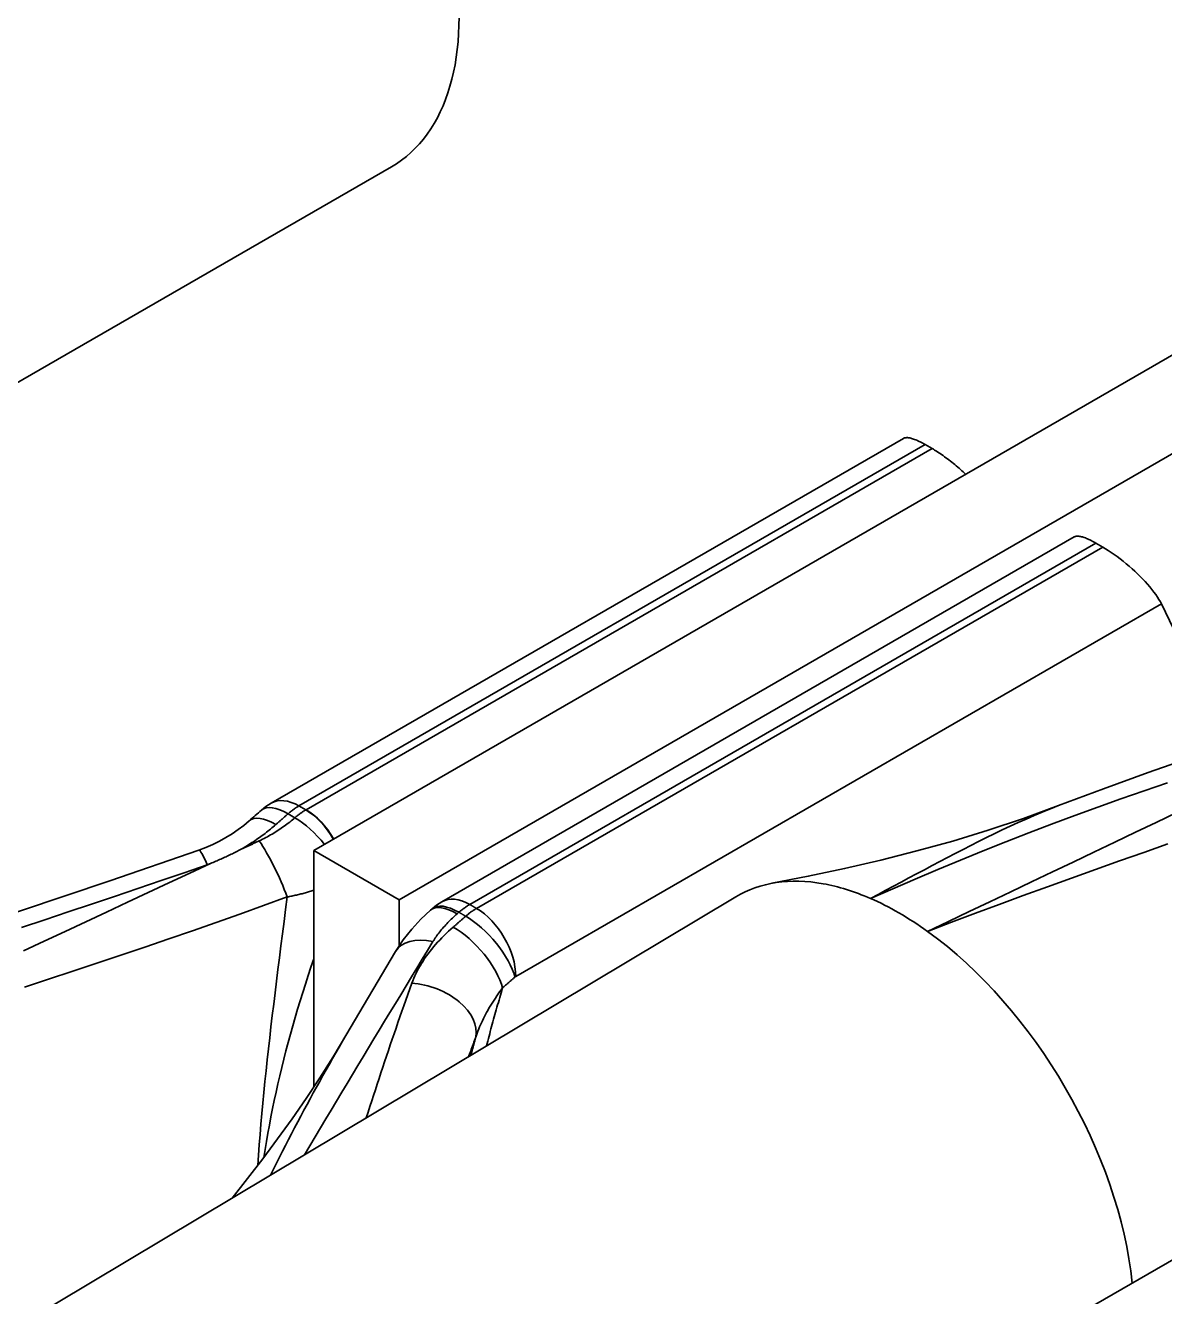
# Model space of a CAD drawing. Header units: millimetres. Extents: x -116965 to 323937, y 291661 to 566926.
# Drawn here: x -12147.3 to -12100.1, y 313589.3 to 313642 of the extents above; entities that cross this region are included whole.
import ezdxf

# ---------------------------------------------------------------- set-up
doc = ezdxf.new("R2010")
doc.units = ezdxf.units.MM
doc.layers.add('Visible Edges(Schneider)', color=7, linetype='Continuous', lineweight=35)
doc.layers.add('Visible Tangent Edges(Schneider)', color=7, linetype='Continuous', lineweight=35)

msp = doc.modelspace()

# ---------------------------------------------------------------- linework, layer by layer
at = {"layer": 'Visible Edges(Schneider)'}
for p, q in [((-12064.627868, 313648.628362), (-12135.338546, 313607.803533)), ((-12061.092334, 313646.587121), (-12131.803012, 313605.762292)), ((-12132.126279, 313636.126969), (-12167.481617, 313615.723422)), ((-12110.922487, 313624.879218), (-12137.107926, 313609.767615)), ((-12109.738209, 313624.458556), (-12110.021052, 313624.621855)), ((-12103.851419, 313620.796735), (-12130.035863, 313605.685707)), ((-12102.949984, 313620.539372), (-12102.667141, 313620.376073)), ((-12135.338546, 313607.803533), (-12135.338546, 313598.01234)), ((-12131.803012, 313605.762292), (-12135.338546, 313607.803533)), ((-12117.86906, 313605.889153), (-12153.218613, 313584.741477)), ((-12131.803012, 313605.762292), (-12131.803012, 313603.872481)), ((-12130.510259, 313605.333828), (-12130.440526, 313605.395135)), ((-12134.015629, 313600.140102), (-12131.957142, 313603.626706)), ((-12095.063745, 313593.580095), (-12130.419083, 313573.176549))]:
    msp.add_line(p, q, dxfattribs=at)
at = {"layer": 'Visible Edges(Schneider)', "flags": 128}
for points in [[(-12110.021053, 313624.621854), (-12110.073244, 313624.651506), (-12110.124867, 313624.679865), (-12110.17581, 313624.706865), (-12110.225957, 313624.732447), (-12110.275204, 313624.756541), (-12110.323434, 313624.779086), (-12110.370538, 313624.800019), (-12110.416404, 313624.819273), (-12110.460924, 313624.836785), (-12110.503982, 313624.852491), (-12110.545469, 313624.866327), (-12110.585276, 313624.87823), (-12110.623338, 313624.88818), (-12110.659645, 313624.89621), (-12110.694176, 313624.902357), (-12110.726913, 313624.906662), (-12110.757845, 313624.909159), (-12110.786953, 313624.909888), (-12110.814217, 313624.908888), (-12110.839627, 313624.906193), (-12110.863161, 313624.901844), (-12110.884809, 313624.895877), (-12110.904547, 313624.888332), (-12110.92247, 313624.8792)], [(-12108.3419, 313623.390057), (-12108.395032, 313623.440153), (-12108.449268, 313623.490364), (-12108.504748, 313623.540814), (-12108.561349, 313623.591383), (-12108.618948, 313623.641955), (-12108.677419, 313623.692411), (-12108.736637, 313623.742634), (-12108.796483, 313623.792503), (-12108.856831, 313623.841901), (-12108.917556, 313623.890709), (-12108.978539, 313623.938808), (-12109.039651, 313623.986082), (-12109.100769, 313624.032414), (-12109.161766, 313624.077716), (-12109.22252, 313624.121916), (-12109.282909, 313624.164946), (-12109.342808, 313624.206735), (-12109.402102, 313624.247209), (-12109.460661, 313624.286303), (-12109.518365, 313624.323943), (-12109.575097, 313624.360057), (-12109.630728, 313624.394579), (-12109.685138, 313624.427436), (-12109.73821, 313624.458555)], [(-12102.949985, 313620.539371), (-12103.002177, 313620.569023), (-12103.053799, 313620.597381), (-12103.104742, 313620.624382), (-12103.154889, 313620.649964), (-12103.204136, 313620.674058), (-12103.252366, 313620.696603), (-12103.29947, 313620.717536), (-12103.345337, 313620.73679), (-12103.389856, 313620.754301), (-12103.432914, 313620.770009), (-12103.474402, 313620.783844), (-12103.514208, 313620.795747), (-12103.55227, 313620.805697), (-12103.588577, 313620.813726), (-12103.623108, 313620.819874), (-12103.655845, 313620.824178), (-12103.686777, 313620.826677), (-12103.715885, 313620.827405), (-12103.743149, 313620.826405), (-12103.76856, 313620.823709), (-12103.792093, 313620.819361), (-12103.813741, 313620.813394), (-12103.833479, 313620.80585), (-12103.851403, 313620.796718)], [(-12100.235866, 313618.023684), (-12100.284609, 313618.113599), (-12100.340738, 313618.208077), (-12100.403964, 313618.306522), (-12100.474013, 313618.408329), (-12100.550602, 313618.5129), (-12100.633448, 313618.619634), (-12100.722243, 313618.727933), (-12100.816395, 313618.837152), (-12100.915124, 313618.946606), (-12101.017666, 313619.055602), (-12101.123237, 313619.163458), (-12101.231073, 313619.269476), (-12101.340636, 313619.373202), (-12101.454652, 313619.477171), (-12101.573241, 313619.581464), (-12101.695312, 313619.685046), (-12101.819787, 313619.786873), (-12101.945575, 313619.885911), (-12102.071586, 313619.98114), (-12102.19673, 313620.071779), (-12102.319926, 313620.157214), (-12102.440111, 313620.236819), (-12102.556206, 313620.309979), (-12102.667142, 313620.376072)], [(-12104.498687, 313609.669758), (-12102.643305, 313610.365496), (-12100.790433, 313611.033297), (-12097.102379, 313612.326564), (-12093.433498, 313613.609208), (-12089.782283, 313614.908194)], [(-12137.510693, 313609.478708), (-12137.325956, 313609.626198), (-12137.107926, 313609.767615)], [(-12116.375802, 313606.448417), (-12114.866809, 313606.742827), (-12113.361334, 313607.062228), (-12111.861094, 313607.409589), (-12110.367813, 313607.787881), (-12108.883211, 313608.200073), (-12107.409009, 313608.649138), (-12105.946927, 313609.138042), (-12104.498687, 313609.669758)], [(-12140.102616, 313607.820831), (-12139.812043, 313607.930229), (-12139.525985, 313608.054669), (-12139.247056, 313608.192628), (-12138.977779, 313608.342287), (-12138.719359, 313608.502349), (-12138.472573, 313608.671739), (-12138.239115, 313608.848713), (-12138.020553, 313609.031369)], [(-12154.937736, 313602.725561), (-12153.067544, 313603.403954), (-12151.199634, 313604.054161), (-12147.481751, 313605.311569), (-12143.783289, 313606.558033), (-12140.102616, 313607.820831)], [(-12138.351788, 313607.858872), (-12138.403249, 313607.832448), (-12138.454829, 313607.806169), (-12138.506529, 313607.780036), (-12138.55835, 313607.754053), (-12138.610291, 313607.728221), (-12138.66235, 313607.702542), (-12138.714527, 313607.677019), (-12138.766821, 313607.651653), (-12138.819231, 313607.626447), (-12138.871757, 313607.601403), (-12138.924398, 313607.576524), (-12138.977154, 313607.551811), (-12139.030025, 313607.527265), (-12139.08301, 313607.502888), (-12139.136111, 313607.478681), (-12139.189325, 313607.454645), (-12139.242654, 313607.430782), (-12139.296095, 313607.407093), (-12139.349649, 313607.383579), (-12139.403316, 313607.360242), (-12139.457094, 313607.337084), (-12139.510982, 313607.314105), (-12139.56498, 313607.291305), (-12139.619086, 313607.268687)], [(-12131.957142, 313603.626706), (-12131.636759, 313604.111801), (-12131.286006, 313604.553382), (-12130.909497, 313604.959102), (-12130.510259, 313605.333828)], [(-12130.440526, 313605.395135), (-12130.255106, 313605.543408), (-12130.035863, 313605.685707)], [(-12138.724375, 313593.412575), (-12137.449311, 313595.031423), (-12136.235134, 313596.693265), (-12135.652924, 313597.539853), (-12135.088391, 313598.396644), (-12134.542353, 313599.263454), (-12134.015629, 313600.140102)]]:
    msp.add_lwpolyline(points, dxfattribs=at)
at = {"layer": 'Visible Edges(Schneider)'}
for centre, major_axis, ratio, start_param, end_param in [((-12138.874079, 313647.819581), (6.7478, -11.692613), 0.577475664, 0, 2.020508002), ((-12127.560371, 313587.802737), (21.25, 36.80608), 0.577350269, 5.706216419, 5.927129679), ((-12299.795444, 312993.123397), (-890.10064, -983.042755), 0.244624244, 4.271588148, 4.272149878), ((-12110.938328, 313594.304035), (-6.930733, 11.585117), 0.566810367, 5.824697988, 6.283185307), ((-12110.938328, 313594.304035), (-6.930733, 11.585117), 0.566810367, 5.613257864, 5.824697988), ((-12110.938328, 313594.304035), (-6.930733, 11.585117), 0.566810367, 5.364547875, 5.613257864), ((-12110.938328, 313594.304035), (-6.930733, 11.585117), 0.566810367, 4.016435465, 5.364547875)]:
    msp.add_ellipse(centre, major_axis=major_axis, ratio=ratio, start_param=start_param, end_param=end_param, dxfattribs=at)
at = {"layer": 'Visible Tangent Edges(Schneider)'}
for p, q in [((-12135.957948, 313609.653686), (-12110.021052, 313624.621855)), ((-12109.738209, 313624.458556), (-12135.66135, 313609.498325)), ((-12128.885884, 313605.571778), (-12102.949984, 313620.539372)), ((-12102.667141, 313620.376073), (-12128.603689, 313605.408105)), ((-12126.977697, 313602.590988), (-12100.235867, 313618.023683)), ((-12135.675077, 313609.490443), (-12135.957948, 313609.653686)), ((-12136.402818, 313609.331323), (-12136.120279, 313609.167927)), ((-12135.66135, 313609.498325), (-12135.675077, 313609.490443)), ((-12129.404567, 313605.186826), (-12129.334316, 313605.247947))]:
    msp.add_line(p, q, dxfattribs=at)
at = {"layer": 'Visible Tangent Edges(Schneider)', "flags": 128}
for points in [[(-12112.293727, 313605.824488), (-12111.363529, 313606.225076), (-12110.431709, 313606.622888), (-12109.497894, 313607.017091), (-12108.561708, 313607.406847), (-12107.622778, 313607.791323), (-12106.68073, 313608.169682), (-12105.735191, 313608.541091), (-12104.785785, 313608.904713), (-12103.832272, 313609.259852), (-12102.875518, 313609.607342), (-12101.916251, 313609.948534), (-12100.955086, 313610.284709), (-12099.992637, 313610.61715)], [(-12136.402818, 313609.331323), (-12136.384667, 313609.347125), (-12136.366463, 313609.362737), (-12136.34821, 313609.378156), (-12136.32991, 313609.393379), (-12136.311566, 313609.408404), (-12136.293181, 313609.423228), (-12136.274758, 313609.437849), (-12136.256301, 313609.452263), (-12136.237813, 313609.466469), (-12136.219298, 313609.480464), (-12136.200756, 313609.494246), (-12136.182189, 313609.507816), (-12136.163597, 313609.521173), (-12136.14498, 313609.534316), (-12136.12634, 313609.547245), (-12136.107678, 313609.55996), (-12136.088994, 313609.572458), (-12136.070296, 313609.584737), (-12136.051584, 313609.596794), (-12136.032863, 313609.608628), (-12136.014135, 313609.620235), (-12135.995405, 313609.631615), (-12135.976675, 313609.642766), (-12135.957948, 313609.653686)], [(-12104.498713, 313609.669746), (-12104.838155, 313609.536258), (-12105.175443, 313609.39868), (-12105.510698, 313609.257349), (-12105.84404, 313609.112493), (-12106.175591, 313608.964337), (-12106.505467, 313608.81311), (-12106.833791, 313608.659039), (-12107.160681, 313608.502349), (-12107.486257, 313608.343269), (-12107.810638, 313608.182025), (-12108.133947, 313608.018843), (-12108.4563, 313607.853952), (-12108.77782, 313607.687577), (-12109.098625, 313607.519946), (-12109.418836, 313607.351287), (-12109.73857, 313607.181825), (-12110.05795, 313607.011788), (-12110.377095, 313606.841403), (-12110.696123, 313606.670897), (-12111.015156, 313606.500495), (-12111.334313, 313606.330427), (-12111.653714, 313606.160919), (-12111.97348, 313605.992197), (-12112.293727, 313605.824488)], [(-12136.120279, 313609.167927), (-12136.174352, 313609.121963), (-12136.229149, 313609.07639), (-12136.28466, 313609.031223), (-12136.340876, 313608.986482), (-12136.397786, 313608.942184), (-12136.455382, 313608.898347), (-12136.513652, 313608.85499), (-12136.572588, 313608.81213), (-12136.632166, 313608.769793), (-12136.69238, 313608.727995), (-12136.753232, 313608.686748), (-12136.814725, 313608.646064), (-12136.876859, 313608.605956), (-12136.939639, 313608.566434), (-12137.003066, 313608.52751), (-12137.067142, 313608.489198), (-12137.131867, 313608.451516), (-12137.197225, 313608.414491), (-12137.263202, 313608.378149), (-12137.329782, 313608.342517), (-12137.396949, 313608.307621), (-12137.464687, 313608.273488), (-12137.532981, 313608.240144), (-12137.601815, 313608.207615)], [(-12136.912143, 313608.883568), (-12136.89093, 313608.90225), (-12136.869715, 313608.92093), (-12136.8485, 313608.939607), (-12136.827285, 313608.958282), (-12136.806068, 313608.976954), (-12136.784851, 313608.995625), (-12136.763632, 313609.014293), (-12136.742414, 313609.032959), (-12136.721194, 313609.051622), (-12136.699974, 313609.070284), (-12136.678753, 313609.088943), (-12136.657531, 313609.1076), (-12136.636309, 313609.126255), (-12136.615086, 313609.144908), (-12136.593862, 313609.163558), (-12136.572637, 313609.182207), (-12136.551412, 313609.200853), (-12136.530187, 313609.219498), (-12136.50896, 313609.23814), (-12136.487733, 313609.256781), (-12136.466505, 313609.275419), (-12136.445276, 313609.294056), (-12136.424048, 313609.31269), (-12136.402818, 313609.331323)], [(-12135.675077, 313609.490443), (-12135.693777, 313609.479535), (-12135.712487, 313609.468394), (-12135.731205, 313609.45702), (-12135.749925, 313609.445416), (-12135.768648, 313609.433582), (-12135.787367, 313609.421521), (-12135.80608, 313609.409235), (-12135.824786, 313609.396724), (-12135.843478, 313609.383992), (-12135.862156, 313609.371039), (-12135.880816, 313609.357869), (-12135.899454, 313609.344483), (-12135.918067, 313609.330884), (-12135.936652, 313609.317074), (-12135.955207, 313609.303056), (-12135.973726, 313609.288831), (-12135.992209, 313609.274402), (-12136.01065, 313609.259773), (-12136.029049, 313609.244945), (-12136.0474, 313609.229921), (-12136.065702, 313609.214705), (-12136.083951, 313609.199298), (-12136.102144, 313609.183705), (-12136.120279, 313609.167927)], [(-12099.5948, 313609.386112), (-12100.453896, 313608.974144), (-12101.313359, 313608.562499), (-12102.173212, 313608.15121), (-12103.033459, 313607.740293), (-12103.894069, 313607.329681), (-12104.755007, 313606.919294), (-12105.616241, 313606.509054), (-12106.477737, 313606.098882), (-12107.339461, 313605.688698), (-12108.20138, 313605.278424), (-12109.063461, 313604.867981), (-12109.92567, 313604.45729)], [(-12138.351788, 313607.858872), (-12138.286093, 313607.89661), (-12138.220912, 313607.934804), (-12138.15623, 313607.973456), (-12138.092013, 313608.012583), (-12138.028239, 313608.052191), (-12137.964914, 313608.092275), (-12137.902051, 313608.132821), (-12137.839658, 313608.17382), (-12137.777744, 313608.215264), (-12137.716318, 313608.257142), (-12137.655389, 313608.299444), (-12137.594963, 313608.342162), (-12137.535051, 313608.385285), (-12137.475659, 313608.428803), (-12137.416796, 313608.472707), (-12137.35847, 313608.516987), (-12137.300691, 313608.561633), (-12137.243465, 313608.606635), (-12137.1868, 313608.651983), (-12137.130704, 313608.697666), (-12137.075182, 313608.743677), (-12137.020244, 313608.790003), (-12136.965895, 313608.836637), (-12136.912143, 313608.883568)], [(-12137.601815, 313608.207615), (-12137.633067, 313608.193091), (-12137.664319, 313608.178567), (-12137.695571, 313608.164041), (-12137.726822, 313608.149515), (-12137.758073, 313608.134989), (-12137.789324, 313608.120462), (-12137.820574, 313608.105934), (-12137.851824, 313608.091406), (-12137.883074, 313608.076877), (-12137.914323, 313608.062347), (-12137.945572, 313608.047817), (-12137.976821, 313608.033286), (-12138.00807, 313608.018755), (-12138.039318, 313608.004223), (-12138.070567, 313607.98969), (-12138.101814, 313607.975157), (-12138.133062, 313607.960623), (-12138.164309, 313607.946089), (-12138.195556, 313607.931554), (-12138.226803, 313607.917019), (-12138.258049, 313607.902483), (-12138.289295, 313607.887946), (-12138.320541, 313607.873409), (-12138.351787, 313607.858871)], [(-12109.92567, 313604.45729), (-12108.936082, 313604.833462), (-12107.945043, 313605.20654), (-12106.952612, 313605.576505), (-12105.958852, 313605.943338), (-12104.963822, 313606.307019), (-12103.967582, 313606.667529), (-12102.970193, 313607.024848), (-12101.971717, 313607.378957), (-12100.972241, 313607.729858), (-12099.972136, 313608.077908)], [(-12147.443682, 313604.62281), (-12146.479039, 313604.941808), (-12145.515162, 313605.261891), (-12144.552132, 313605.583357), (-12143.590041, 313605.906515), (-12142.628985, 313606.231675), (-12141.669029, 313606.559064), (-12140.710198, 313606.888769), (-12139.752518, 313607.220897)], [(-12139.619085, 313607.268686), (-12140.479408, 313606.867498), (-12141.339633, 313606.466012), (-12142.19981, 313606.064291), (-12143.059987, 313605.662402), (-12143.920215, 313605.260411), (-12144.780545, 313604.858385), (-12145.641035, 313604.456403), (-12146.501742, 313604.054542), (-12147.362693, 313603.652837)], [(-12139.752518, 313607.220897), (-12139.746941, 313607.222842), (-12139.741366, 313607.224791), (-12139.735792, 313607.226744), (-12139.730219, 313607.228701), (-12139.724648, 313607.230662), (-12139.719078, 313607.232627), (-12139.71351, 313607.234596), (-12139.707944, 313607.23657), (-12139.702379, 313607.238547), (-12139.696815, 313607.240528), (-12139.691253, 313607.242513), (-12139.685692, 313607.244503), (-12139.680133, 313607.246496), (-12139.674576, 313607.248494), (-12139.66902, 313607.250495), (-12139.663466, 313607.252501), (-12139.657913, 313607.25451), (-12139.652361, 313607.256524), (-12139.646811, 313607.258541), (-12139.641263, 313607.260563), (-12139.635717, 313607.262588), (-12139.630172, 313607.264617), (-12139.624628, 313607.266651), (-12139.619086, 313607.268688)], [(-12147.326134, 313602.148953), (-12146.325354, 313602.478979), (-12145.326044, 313602.809149), (-12144.328605, 313603.140084), (-12143.333447, 313603.472494), (-12142.340846, 313603.807098), (-12141.350939, 313604.144358), (-12140.363858, 313604.484728), (-12139.379738, 313604.82866), (-12138.398616, 313605.176481), (-12137.420367, 313605.528262), (-12136.444873, 313605.884073)], [(-12136.444548, 313605.884064), (-12136.509541, 313605.369729), (-12136.574199, 313604.861374), (-12136.638292, 313604.358588), (-12136.70159, 313603.860959), (-12136.763979, 313603.368185), (-12136.825386, 313602.880129), (-12136.885707, 313602.396668), (-12136.944836, 313601.917679), (-12137.002667, 313601.443037), (-12137.059096, 313600.972618), (-12137.114025, 313600.50631), (-12137.167377, 313600.044036), (-12137.219075, 313599.585713), (-12137.269039, 313599.131257), (-12137.317186, 313598.680629), (-12137.363461, 313598.233624), (-12137.407838, 313597.789701), (-12137.45027, 313597.348503), (-12137.490686, 313596.909967), (-12137.529016, 313596.474042), (-12137.565191, 313596.040682), (-12137.599139, 313595.60984), (-12137.630786, 313595.181469), (-12137.66008, 313594.755532)], [(-12136.444873, 313605.884073), (-12136.396057, 313605.893239), (-12136.347463, 313605.902619), (-12136.299094, 313605.912209), (-12136.25095, 313605.922007), (-12136.203034, 313605.932011), (-12136.155347, 313605.942218), (-12136.107893, 313605.952625), (-12136.060672, 313605.963231), (-12136.013688, 313605.974032), (-12135.966941, 313605.985026), (-12135.920434, 313605.996211), (-12135.874168, 313606.007584), (-12135.828146, 313606.019143), (-12135.78237, 313606.030885), (-12135.736841, 313606.042807), (-12135.691562, 313606.054907), (-12135.646535, 313606.067183), (-12135.601761, 313606.079632), (-12135.557242, 313606.092251), (-12135.51298, 313606.105039), (-12135.468975, 313606.117992), (-12135.425226, 313606.13111), (-12135.381732, 313606.14439), (-12135.338493, 313606.157832)], [(-12129.334316, 313605.247947), (-12129.31602, 313605.26384), (-12129.297677, 313605.279535), (-12129.27929, 313605.295029), (-12129.26086, 313605.310321), (-12129.242388, 313605.32541), (-12129.223876, 313605.340296), (-12129.205327, 313605.354976), (-12129.18674, 313605.36945), (-12129.168118, 313605.383716), (-12129.149462, 313605.397774), (-12129.130773, 313605.411623), (-12129.112054, 313605.425258), (-12129.093306, 313605.438681), (-12129.07453, 313605.451891), (-12129.05573, 313605.464885), (-12129.036907, 313605.47766), (-12129.018062, 313605.490216), (-12128.999202, 313605.502552), (-12128.980329, 313605.514661), (-12128.961446, 313605.526546), (-12128.942558, 313605.538201), (-12128.923666, 313605.549626), (-12128.904773, 313605.560818), (-12128.885884, 313605.571778)], [(-12128.603689, 313605.408105), (-12128.622496, 313605.397171), (-12128.641305, 313605.386003), (-12128.660115, 313605.374606), (-12128.678921, 313605.362981), (-12128.697722, 313605.351128), (-12128.716512, 313605.33905), (-12128.735291, 313605.326748), (-12128.754052, 313605.314228), (-12128.772794, 313605.301488), (-12128.791513, 313605.288533), (-12128.810207, 313605.275364), (-12128.828875, 313605.261982), (-12128.847513, 313605.248388), (-12128.866121, 313605.234583), (-12128.884697, 313605.22057), (-12128.90324, 313605.20635), (-12128.921747, 313605.191924), (-12128.940218, 313605.177291), (-12128.958651, 313605.162457), (-12128.977045, 313605.147419), (-12128.995398, 313605.132179), (-12129.013708, 313605.116738), (-12129.031974, 313605.101098), (-12129.050195, 313605.085261)], [(-12128.603689, 313605.408105), (-12128.615454, 313605.414921), (-12128.627218, 313605.421737), (-12128.638982, 313605.428554), (-12128.650745, 313605.435371), (-12128.662507, 313605.442188), (-12128.674269, 313605.449005), (-12128.68603, 313605.455823), (-12128.697791, 313605.462641), (-12128.709551, 313605.46946), (-12128.721311, 313605.476279), (-12128.73307, 313605.483098), (-12128.744828, 313605.489918), (-12128.756586, 313605.496737), (-12128.768344, 313605.503558), (-12128.7801, 313605.510378), (-12128.791856, 313605.517199), (-12128.803612, 313605.52402), (-12128.815367, 313605.530842), (-12128.827121, 313605.537664), (-12128.838875, 313605.544486), (-12128.850628, 313605.551308), (-12128.862381, 313605.558131), (-12128.874133, 313605.564954), (-12128.885884, 313605.571778)], [(-12130.40879, 313604.033424), (-12130.377106, 313604.084676), (-12130.344366, 313604.135726), (-12130.310596, 313604.186557), (-12130.275824, 313604.23716), (-12130.240078, 313604.287517), (-12130.203384, 313604.337618), (-12130.165769, 313604.387449), (-12130.12726, 313604.436998), (-12130.087884, 313604.486249), (-12130.047672, 313604.535184), (-12130.00664, 313604.583806), (-12129.96479, 313604.632127), (-12129.922126, 313604.680156), (-12129.878667, 313604.727889), (-12129.834432, 313604.775314), (-12129.789439, 313604.822424), (-12129.74371, 313604.869207), (-12129.697262, 313604.915656), (-12129.650116, 313604.961764), (-12129.60229, 313605.007518), (-12129.553803, 313605.05291), (-12129.504675, 313605.097931), (-12129.454924, 313605.142573), (-12129.404567, 313605.186826)], [(-12129.050195, 313605.085261), (-12129.0716, 313605.066591), (-12129.09301, 313605.047918), (-12129.114425, 313605.029244), (-12129.135845, 313605.010571), (-12129.157268, 313604.991896), (-12129.178697, 313604.973221), (-12129.20013, 313604.954546), (-12129.221567, 313604.935869), (-12129.24301, 313604.91719), (-12129.264456, 313604.898512), (-12129.285908, 313604.879833), (-12129.307364, 313604.861153), (-12129.328824, 313604.842471), (-12129.350289, 313604.823787), (-12129.371758, 313604.805104), (-12129.393232, 313604.786419), (-12129.414711, 313604.767734), (-12129.436194, 313604.749047), (-12129.457682, 313604.730359), (-12129.479174, 313604.711671), (-12129.500671, 313604.692981), (-12129.522172, 313604.67429), (-12129.543678, 313604.655596), (-12129.565189, 313604.636903)], [(-12129.334316, 313605.247947), (-12129.322471, 313605.241175), (-12129.310628, 313605.234403), (-12129.298784, 313605.22763), (-12129.286941, 313605.220858), (-12129.275099, 313605.214085), (-12129.263257, 313605.207309), (-12129.251416, 313605.200534), (-12129.239575, 313605.19376), (-12129.227734, 313605.186982), (-12129.215895, 313605.180205), (-12129.204055, 313605.173429), (-12129.192217, 313605.16665), (-12129.180379, 313605.15987), (-12129.168541, 313605.153091), (-12129.156704, 313605.146311), (-12129.144868, 313605.139531), (-12129.133032, 313605.13275), (-12129.121196, 313605.125967), (-12129.109361, 313605.119184), (-12129.097527, 313605.112401), (-12129.085693, 313605.105617), (-12129.07386, 313605.098833), (-12129.062027, 313605.092047), (-12129.050195, 313605.085261)], [(-12129.565189, 313604.636903), (-12129.663641, 313604.549975), (-12129.760281, 313604.461858), (-12129.855032, 313604.372597), (-12129.947816, 313604.282235), (-12130.038555, 313604.190822), (-12130.127172, 313604.098402), (-12130.213593, 313604.00503), (-12130.297742, 313603.910756), (-12130.379546, 313603.815629), (-12130.458933, 313603.7197), (-12130.535828, 313603.623029), (-12130.610181, 313603.525642), (-12130.682038, 313603.427425), (-12130.751363, 313603.328365), (-12130.818054, 313603.228528), (-12130.882008, 313603.127987), (-12130.943132, 313603.026817), (-12131.001333, 313602.925086), (-12131.05652, 313602.82287), (-12131.1086, 313602.720244), (-12131.157487, 313602.617278), (-12131.203102, 313602.514046), (-12131.245366, 313602.410621), (-12131.284203, 313602.307074)], [(-12135.7224, 313595.208357), (-12135.503097, 313595.57814), (-12135.283509, 313595.947717), (-12135.06365, 313596.317091), (-12134.843528, 313596.68626), (-12134.623154, 313597.05523), (-12134.402537, 313597.424005), (-12134.181689, 313597.792579), (-12133.960619, 313598.160961), (-12133.73934, 313598.529152), (-12133.517881, 313598.897158), (-12133.29626, 313599.264988), (-12133.074496, 313599.632647), (-12132.852607, 313600.00014), (-12132.630612, 313600.367474), (-12132.408528, 313600.734654), (-12132.186374, 313601.101688), (-12131.964169, 313601.468581), (-12131.74193, 313601.835336), (-12131.519676, 313602.201966), (-12131.297426, 313602.568473), (-12131.075195, 313602.934865), (-12130.853001, 313603.301149), (-12130.630861, 313603.667334), (-12130.40879, 313604.033424)], [(-12137.406977, 313595.087228), (-12137.354872, 313595.423057), (-12137.299689, 313595.759844), (-12137.241445, 313596.097515), (-12137.180167, 313596.435996), (-12137.115879, 313596.775214), (-12137.048605, 313597.115099), (-12136.978366, 313597.455577), (-12136.905188, 313597.796578), (-12136.829094, 313598.138028), (-12136.750095, 313598.479933), (-12136.668161, 313598.822434), (-12136.583259, 313599.165683), (-12136.495392, 313599.509662), (-12136.404585, 313599.854265), (-12136.310854, 313600.199423), (-12136.214215, 313600.545069), (-12136.114687, 313600.891132), (-12136.012286, 313601.237544), (-12135.907032, 313601.584235), (-12135.79894, 313601.931139), (-12135.688029, 313602.278184), (-12135.574315, 313602.625304), (-12135.457816, 313602.972429), (-12135.338548, 313603.319491)], [(-12131.284203, 313602.307074), (-12131.367037, 313602.075183), (-12131.449452, 313601.843291), (-12131.531454, 313601.611399), (-12131.613046, 313601.379501), (-12131.694234, 313601.147596), (-12131.775022, 313600.915681), (-12131.855416, 313600.683754), (-12131.935419, 313600.451811), (-12132.015038, 313600.219851), (-12132.094275, 313599.987873), (-12132.17313, 313599.755872), (-12132.251614, 313599.523845), (-12132.329737, 313599.29179), (-12132.407513, 313599.059701), (-12132.484954, 313598.827575), (-12132.562071, 313598.595407), (-12132.638877, 313598.363197), (-12132.715383, 313598.130938), (-12132.791603, 313597.898626), (-12132.867547, 313597.666258), (-12132.943228, 313597.433831), (-12133.018659, 313597.201341), (-12133.093851, 313596.968783), (-12133.168816, 313596.736155)], [(-12127.523563, 313602.11682), (-12127.502308, 313602.135512), (-12127.481052, 313602.154205), (-12127.459796, 313602.172895), (-12127.43854, 313602.191584), (-12127.417284, 313602.210274), (-12127.396027, 313602.228959), (-12127.37477, 313602.247645), (-12127.353513, 313602.266329), (-12127.332255, 313602.285012), (-12127.310997, 313602.303695), (-12127.289739, 313602.322375), (-12127.268481, 313602.341054), (-12127.247222, 313602.359733), (-12127.225963, 313602.37841), (-12127.204704, 313602.397087), (-12127.183445, 313602.415762), (-12127.162185, 313602.434435), (-12127.140925, 313602.453109), (-12127.119665, 313602.471781), (-12127.098405, 313602.490453), (-12127.077144, 313602.509123), (-12127.055883, 313602.527791), (-12127.034623, 313602.54646), (-12127.013362, 313602.565128)], [(-12127.013362, 313602.565128), (-12127.011906, 313602.566396), (-12127.010447, 313602.567649), (-12127.008985, 313602.568884), (-12127.007519, 313602.570106), (-12127.00605, 313602.57131), (-12127.004577, 313602.572499), (-12127.003102, 313602.573671), (-12127.001624, 313602.574826), (-12127.000142, 313602.575965), (-12126.998659, 313602.577088), (-12126.997172, 313602.578193), (-12126.995684, 313602.579282), (-12126.994192, 313602.580353), (-12126.9927, 313602.581409), (-12126.991204, 313602.582447), (-12126.989707, 313602.583467), (-12126.988209, 313602.58447), (-12126.986709, 313602.585456), (-12126.985208, 313602.586423), (-12126.983706, 313602.587372), (-12126.982204, 313602.588303), (-12126.980701, 313602.589217), (-12126.979199, 313602.590111), (-12126.977697, 313602.590988)], [(-12128.635476, 313600.07789), (-12128.607613, 313600.161425), (-12128.577853, 313600.245466), (-12128.546234, 313600.329951), (-12128.512797, 313600.414824), (-12128.477582, 313600.500023), (-12128.440633, 313600.585484), (-12128.401999, 313600.671146), (-12128.361727, 313600.756942), (-12128.319864, 313600.842811), (-12128.276461, 313600.928682), (-12128.231572, 313601.014498), (-12128.18525, 313601.100189), (-12128.137509, 313601.185766), (-12128.088307, 313601.271329), (-12128.037667, 313601.356849), (-12127.985629, 313601.442279), (-12127.932228, 313601.527569), (-12127.877503, 313601.612676), (-12127.821492, 313601.69755), (-12127.764235, 313601.782146), (-12127.705773, 313601.866414), (-12127.646145, 313601.950312), (-12127.585395, 313602.033795), (-12127.523563, 313602.11682)], [(-12128.187378, 313599.715364), (-12128.161774, 313599.815218), (-12128.135991, 313599.91509), (-12128.110029, 313600.014979), (-12128.083889, 313600.114887), (-12128.057571, 313600.214808), (-12128.031075, 313600.314748), (-12128.0044, 313600.414704), (-12127.977548, 313600.514675), (-12127.950517, 313600.614661), (-12127.923309, 313600.714662), (-12127.895923, 313600.814676), (-12127.868359, 313600.914704), (-12127.840618, 313601.014748), (-12127.812699, 313601.114803), (-12127.784603, 313601.214872), (-12127.75633, 313601.314954), (-12127.72788, 313601.415047), (-12127.699253, 313601.515152), (-12127.670449, 313601.615268), (-12127.641468, 313601.715395), (-12127.61231, 313601.815532), (-12127.582975, 313601.915681), (-12127.553465, 313602.015837), (-12127.523777, 313602.116005)], [(-12134.015512, 313600.140076), (-12134.153345, 313599.904195), (-12134.290478, 313599.668021), (-12134.426905, 313599.431534), (-12134.562619, 313599.194718), (-12134.697613, 313598.957554), (-12134.831881, 313598.720026), (-12134.965417, 313598.482113), (-12135.098214, 313598.243799), (-12135.230266, 313598.005062), (-12135.36156, 313597.765869), (-12135.492104, 313597.5262), (-12135.621917, 313597.286052), (-12135.751016, 313597.045421), (-12135.879418, 313596.804307), (-12136.007143, 313596.562709), (-12136.134207, 313596.320625), (-12136.260628, 313596.078051), (-12136.386425, 313595.834988), (-12136.511616, 313595.591432), (-12136.636218, 313595.34738), (-12136.760249, 313595.102833), (-12136.883728, 313594.857788), (-12137.006671, 313594.612242), (-12137.129098, 313594.366194)], [(-12128.929007, 313599.272573), (-12128.916786, 313599.305996), (-12128.904566, 313599.339433), (-12128.892345, 313599.372881), (-12128.880124, 313599.406341), (-12128.867903, 313599.439812), (-12128.855681, 313599.473294), (-12128.843459, 313599.506789), (-12128.831235, 313599.540293), (-12128.819011, 313599.57381), (-12128.806787, 313599.607339), (-12128.79456, 313599.640877), (-12128.782334, 313599.674429), (-12128.770105, 313599.707989), (-12128.757875, 313599.741562), (-12128.745644, 313599.775145), (-12128.733411, 313599.80874), (-12128.721177, 313599.842346), (-12128.70894, 313599.875962), (-12128.696702, 313599.909591), (-12128.684461, 313599.943229), (-12128.672219, 313599.976878), (-12128.659973, 313600.010538), (-12128.647726, 313600.044208), (-12128.635476, 313600.07789)], [(-12128.635713, 313600.076408), (-12128.644205, 313600.045231), (-12128.65268, 313600.014052), (-12128.661137, 313599.982873), (-12128.669576, 313599.951694), (-12128.677997, 313599.920516), (-12128.6864, 313599.889335), (-12128.694786, 313599.858156), (-12128.703153, 313599.826975), (-12128.711503, 313599.795794), (-12128.719834, 313599.764614), (-12128.728148, 313599.733431), (-12128.736444, 313599.702251), (-12128.744722, 313599.671068), (-12128.752982, 313599.639888), (-12128.761224, 313599.608704), (-12128.769449, 313599.577522), (-12128.777655, 313599.54634), (-12128.785844, 313599.515157), (-12128.794014, 313599.483974), (-12128.802167, 313599.452793), (-12128.810302, 313599.421609), (-12128.818419, 313599.390426), (-12128.826519, 313599.359244), (-12128.8346, 313599.328061)]]:
    msp.add_lwpolyline(points, dxfattribs=at)
at = {"layer": 'Visible Tangent Edges(Schneider)'}
for centre, major_axis, ratio, start_param, end_param in [((-12135.993887, 313607.749749), (-1.516806, 1.728959), 0.413650533, 5.399319847, 6.283185307), ((-12135.958301, 313607.77554), (-1.149625, 1.992075), 0.577475664, 5.497895774, 6.283185307), ((-12136.503507, 313607.302621), (-1.517046, 1.728749), 0.413510219, 5.39888856, 6.283185307), ((-12135.711394, 313607.586695), (1.496977, -1.746156), 0.405663778, 1.495578075, 2.2622399), ((-12135.675431, 313607.612296), (1.141, -1.997027), 0.574578339, 1.572160257, 2.358794063), ((-12135.661703, 313607.620179), (-1.149625, 1.992075), 0.577475664, 4.711284978, 5.497895774), ((-12137.19436, 313606.630053), (0.964935, -2.087798), 0.177023642, 1.125055024, 2.341914319), ((-12139.347754, 313605.648233), (-0.754863, 2.172598), 0.081876084, 5.492910561, 6.283185307), ((-12128.886238, 313603.693632), (-1.149625, 1.992075), 0.577475664, 5.497895774, 6.283185307), ((-12128.991503, 313603.606582), (-1.518757, 1.727246), 0.412508596, 5.399826709, 6.283185307), ((-12128.922018, 313603.667671), (-1.518508, 1.727464), 0.412654041, 5.399614395, 6.283185307), ((-12128.604043, 313603.529959), (1.149625, -1.992075), 0.577475664, 0.785506794, 2.35630312), ((-12128.639707, 313603.504099), (1.517495, -1.728355), 0.413247822, 0.686740398, 2.257966306), ((-12129.149908, 313603.055791), (-1.518971, 1.727057), 0.412382605, 3.827980186, 5.400965396), ((-12129.979396, 313602.4526), (-1.977746, 1.174105), 0.576847829, 5.249197304, 6.283185307), ((-12130.837969, 313600.723478), (2.168706, -0.765974), 0.641661924, 0.084640609, 1.995705999)]:
    msp.add_ellipse(centre, major_axis=major_axis, ratio=ratio, start_param=start_param, end_param=end_param, dxfattribs=at)

doc.saveas('drawing.dxf')
